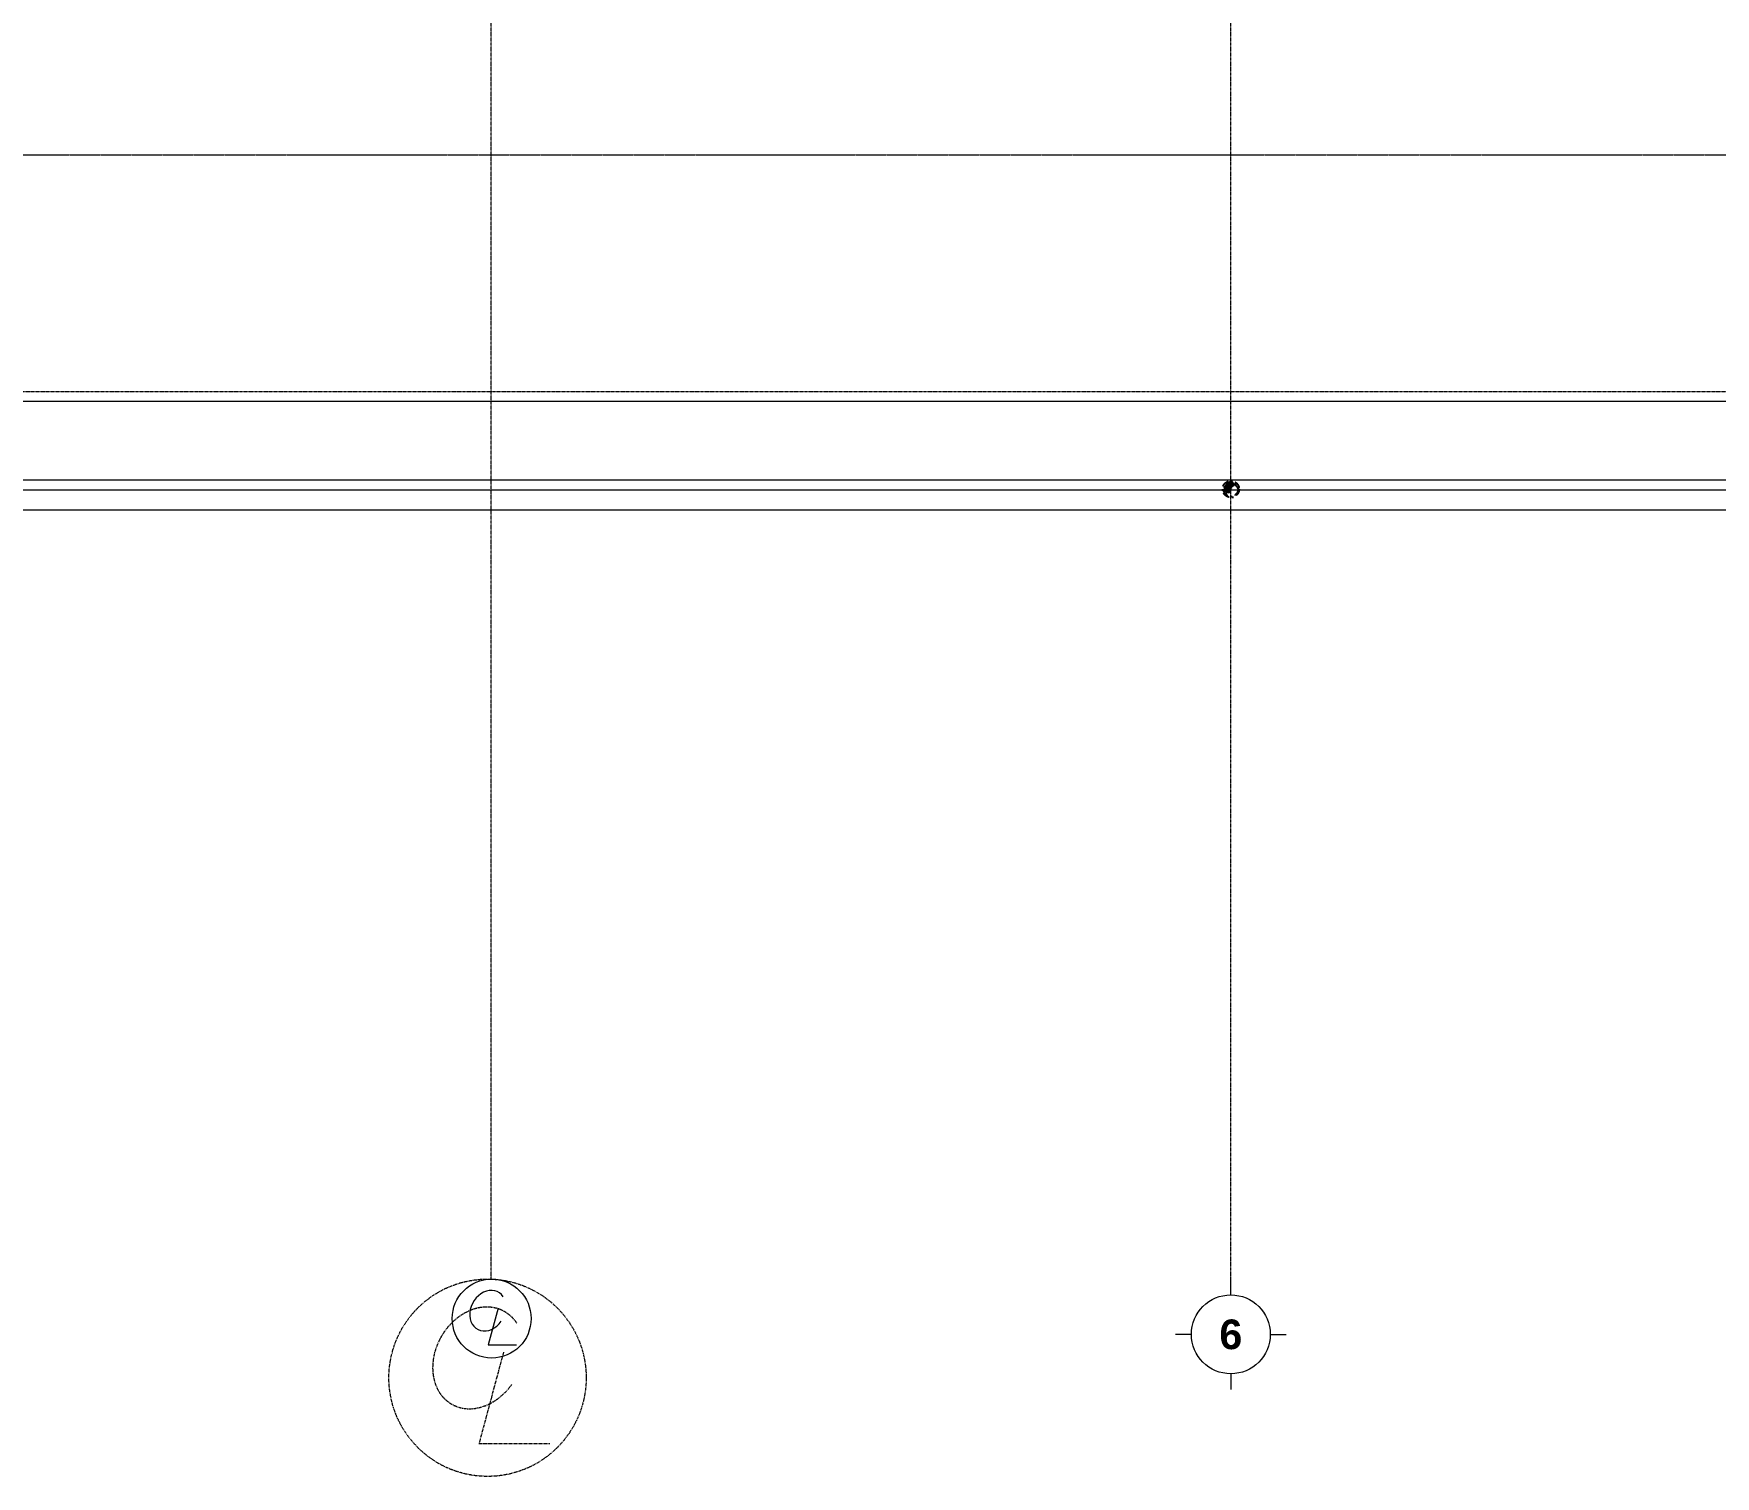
# Model space of a CAD drawing. Header units: millimetres. Extents: x -200069 to 184689, y -19972 to 101699.
# Drawn here: x -4638 to 12412, y -19972 to -5348 of the extents above; entities that cross this region are included whole.
import ezdxf
from ezdxf.enums import TextEntityAlignment as Align

# ---------------------------------------------------------------- set-up
doc = ezdxf.new("R2010")
doc.units = ezdxf.units.MM
for name, pattern in [('CENTER', [50.8, 31.75, -6.35, 6.35, -6.35]), ('X-45-STST-GRID$0$CENTER2', [28.575, 19.05, -3.175, 3.175, -3.175]), ('X-45-STST-GRID$0$Grid Line', [9.5, 5, -1.5, 1.5, -1.5]), ('X-45-STST-PL-PF$0$CENTER2', [28.575, 19.05, -3.175, 3.175, -3.175]), ('X-45-STST-PL-PF$0$DASHDOT', [1, 0.5, -0.25, 0, -0.25])]:
    doc.linetypes.add(name, pattern=pattern)
for name, color, linetype, lineweight in [('ARC_TEXT_100', 2, 'Continuous', 5), ('X-45-STST-GRID$0$ARC_AXIS_LINE', 240, 'CENTER', 13), ('X-45-STST-GRID$0$ARC_AXIS_NUMB_250', 240, 'CENTER', 13), ('X-45-STST-PL-PF$0$ARC_FLOOR', 2, 'Continuous', 5), ('X-45-STST-PL-PF$0$ARC_FRAME', 151, 'Continuous', 5), ('X-45-STST-PL-PF$0$ARC_GATE AXIS', 240, 'Continuous', 5)]:
    doc.layers.add(name, color=color, linetype=linetype, lineweight=lineweight)
doc.layers.add('X-45-STST-PL-PF$0$MEP-PL-SW', color=140, linetype='X-45-STST-PL-PF$0$DASHDOT')
doc.styles.add('X-45-STST-GRID$0$CP2-CSA-IT-STTST-45012$0$Arial_B', font='arialbd.ttf', dxfattribs={"width": 0.8, "height": 761.067151})

# ---------------------------------------------------------------- blocks, each defined once
blk = doc.blocks.new('X-45-STST-PL-PF$0$PIPE')
h = blk.add_hatch(color=256)
h.dxf.hatch_style = 1
h.paths.add_polyline_path([(50, 0, 1), (0, 0, -1), (-50, 0, 1)])
at = {"ltscale": 100}
for radius in [57, 50]:
    blk.add_circle((0, 0), radius, dxfattribs=at)
for centre, start, end in [((-25, 0), 180, 0), ((25, 0), 0, 180)]:
    blk.add_arc(centre, 25, start, end)
blk = doc.blocks.new('X-45-STST-PL-PF$0$Roof drainage pipe')
at = {"layer": 'X-45-STST-PL-PF$0$MEP-PL-SW', "linetype": 'Continuous', "xscale": 1.473684210526699, "yscale": 1.473684210526699, "zscale": 1.473684210526699, "rotation": 180}
blk.add_blockref('X-45-STST-PL-PF$0$PIPE', (7500, -9965), dxfattribs=at)
blk = doc.blocks.new('X-45-STST-GRID$0$CP2-CSA-IT-STTST-45012$0$Grid - ACT_Grid Head - Circle-231358-TÂ_NG 1-TÂ_NG TRÊ_T                                                                                  LEVEL 1-GROUND LEVEL')
for p, q in [((0, 4), (0, 5.6)), ((-4, 0), (-5.6, 0)), ((4, 0), (5.6, 0)), ((0, -4), (0, -5.6))]:
    blk.add_line(p, q)
blk.add_circle((0, 0), 4)
at = {"style": 'X-45-STST-GRID$0$CP2-CSA-IT-STTST-45012$0$Arial_B'}
blk.add_attdef('A', text='', height=3, dxfattribs=at).set_placement((0, 0), align=Align.MIDDLE_CENTER)
blk = doc.blocks.new('X-45-STST-GRID$0$CL')
for p, q in [((126, 1259), (-123, 331)), ((-123, 331), (597, 331))]:
    blk.add_line(p, q)
blk.add_circle((-36, 999), 1000)
blk.add_ellipse((-131, 1200), major_axis=(270, 468), ratio=0.8, start_param=-0.382747, end_param=4.594878)

msp = doc.modelspace()

# ---------------------------------------------------------------- linework, layer by layer
at = {"layer": 'X-45-STST-GRID$0$ARC_AXIS_LINE', "linetype": 'X-45-STST-GRID$0$Grid Line'}
for p, q in [((0, -17972), (0, 11543)), ((7500, -17972), (7500, 11143)), ((-90950, -8975), (100848, -8975))]:
    msp.add_line(p, q, dxfattribs=at)
at = {"layer": 'X-45-STST-PL-PF$0$ARC_FLOOR'}
msp.add_lwpolyline([(-68400, -9075), (68400, -9075), (68400, -9875), (-68400, -9875)], close=True, dxfattribs=at)
at = {"layer": 'X-45-STST-PL-PF$0$ARC_FRAME', "linetype": 'Continuous'}
msp.add_lwpolyline([(-68400, -10175), (68400, -10175), (68400, -9975), (-68400, -9975)], close=True, dxfattribs=at)
at = {"layer": 'X-45-STST-PL-PF$0$ARC_GATE AXIS', "linetype": 'X-45-STST-PL-PF$0$CENTER2', "lineweight": 18}
msp.add_lwpolyline([(-129114, -6575), (184689, -6575)], dxfattribs=at)

# ---------------------------------------------------------------- block references
at = {"color": 244, "linetype": 'Continuous', "true_color": 0x991b1e}
msp.add_blockref('X-45-STST-PL-PF$0$Roof drainage pipe', (0, 0), dxfattribs=at)
at = {"layer": 'ARC_TEXT_100', "linetype": 'X-45-STST-GRID$0$CENTER2', "xscale": 0.4, "yscale": 0.4, "zscale": 0.4}
msp.add_blockref('X-45-STST-GRID$0$CL', (20, -18772), dxfattribs=at)
at = {"layer": 'ARC_TEXT_100'}
ref = msp.add_blockref('X-45-STST-GRID$0$CP2-CSA-IT-STTST-45012$0$Grid - ACT_Grid Head - Circle-231358-TÂ_NG 1-TÂ_NG TRÊ_T                                                                                  LEVEL 1-GROUND LEVEL', (7500, -18532), dxfattribs=dict(at, xscale=100, yscale=100, zscale=100))
ref.add_attrib('A', '6', dxfattribs={"layer": '0', "height": 300, "style": 'X-45-STST-GRID$0$CP2-CSA-IT-STTST-45012$0$Arial_B'}).set_placement((7500, -18532), align=Align.MIDDLE_CENTER)
ref.add_attrib('A', '6', dxfattribs={"layer": '0', "height": 300, "style": 'X-45-STST-GRID$0$CP2-CSA-IT-STTST-45012$0$Arial_B'}).set_placement((7500, -18532), align=Align.MIDDLE_CENTER)
ref.add_attrib('A', '6', dxfattribs={"layer": '0', "height": 300, "style": 'X-45-STST-GRID$0$CP2-CSA-IT-STTST-45012$0$Arial_B'}).set_placement((7500, -18532), align=Align.MIDDLE_CENTER)
ref.add_attrib('A', '6', dxfattribs={"layer": '0', "height": 300, "style": 'X-45-STST-GRID$0$CP2-CSA-IT-STTST-45012$0$Arial_B'}).set_placement((7500, -18532), align=Align.MIDDLE_CENTER)
at = {"layer": 'X-45-STST-GRID$0$ARC_AXIS_NUMB_250', "linetype": 'X-45-STST-GRID$0$CENTER2'}
msp.add_blockref('X-45-STST-GRID$0$CL', (0, -19971), dxfattribs=at)

doc.saveas('drawing.dxf')
